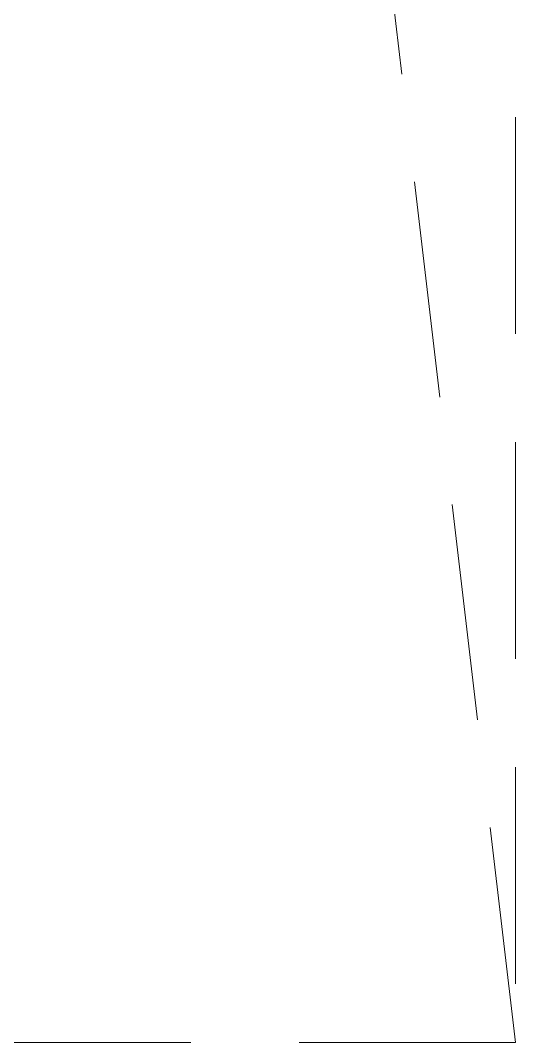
# Model space of a CAD drawing. Header units: millimetres. Extents: x -162958 to 167200, y -450 to 146301.
# Drawn here: x 128487 to 128850, y 6450 to 7199 of the extents above; entities that cross this region are included whole.
import ezdxf

# ---------------------------------------------------------------- set-up
doc = ezdxf.new("R2010")
doc.units = ezdxf.units.MM
doc.linetypes.add('Xr_MB nha xuong CM2$0$Xr_MB nha xuong + VP$0$HIDDEN', pattern=[9.524999999999999, 6.35, -3.175])
doc.linetypes.add('Xr_MB nha xuong CM2$0$Xr_MB nha xuong + VP$0$HIDDENX2', pattern=[0.75, 0.5, -0.25])
doc.layers.add('Xr_MB nha xuong CM2$0$Xr_MB nha xuong + VP$0$CJSC.11-Khuat', color=169, linetype='Xr_MB nha xuong CM2$0$Xr_MB nha xuong + VP$0$HIDDENX2', lineweight=5)
doc.layers.add('Xr_MB nha xuong CM2$0$Xr_MB nha xuong + VP$0$CJSC.8-Cua', color=15, linetype='Continuous', lineweight=5)

# ---------------------------------------------------------------- blocks, each defined once
blk = doc.blocks.new('YQ0523144602')
at = {"layer": 'Xr_MB nha xuong CM2$0$Xr_MB nha xuong + VP$0$CJSC.11-Khuat', "linetype": 'Xr_MB nha xuong CM2$0$Xr_MB nha xuong + VP$0$HIDDEN', "ltscale": 25}
blk.add_line((4.656612873077393e-10, -4249.999329810496), (-500.0000000004657, 0), dxfattribs=at)
blk.add_lwpolyline([(-499.9999999995343, -4249.999329810496), (-500.0000000004657, 0), (0, 0), (4.656612873077393e-10, -4249.999329810496)], close=True, dxfattribs=at)

msp = doc.modelspace()

# ---------------------------------------------------------------- block references
at = {"layer": 'Xr_MB nha xuong CM2$0$Xr_MB nha xuong + VP$0$CJSC.8-Cua'}
msp.add_blockref('YQ0523144602', (128849.9734091843, 10700.48550997698, 4.346870391769002e-09), dxfattribs=at)

doc.saveas('drawing.dxf')
